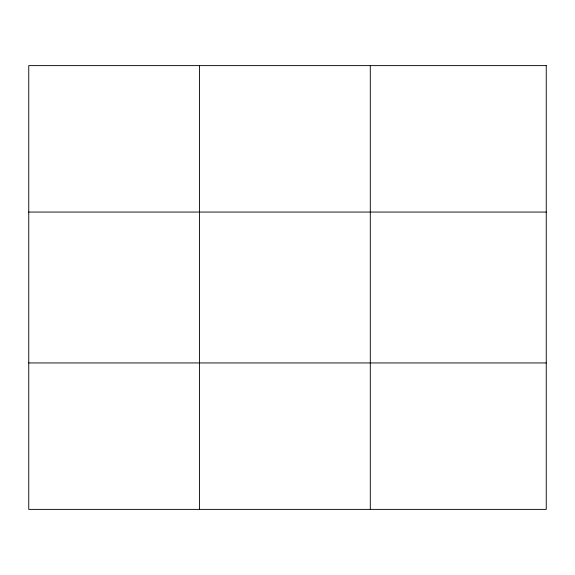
<?xml version="1.0" encoding="UTF-8"?>
<svg xmlns="http://www.w3.org/2000/svg" width="575" height="575" viewBox="0 0 575 575"><rect width="100%" height="100%" fill="white"/><g stroke="black" fill="none" stroke-linecap="round" stroke-linejoin="round"><path stroke-width="0.86" d="M199.525 65.615L199.525 509.385M370.3 65.615L370.3 509.385M28.75 212.06L546.25 212.06M28.75 362.94L546.25 362.94M546.25 65.615L546.25 509.385L28.75 509.385L28.75 65.615L546.25 65.615"/></g></svg>
